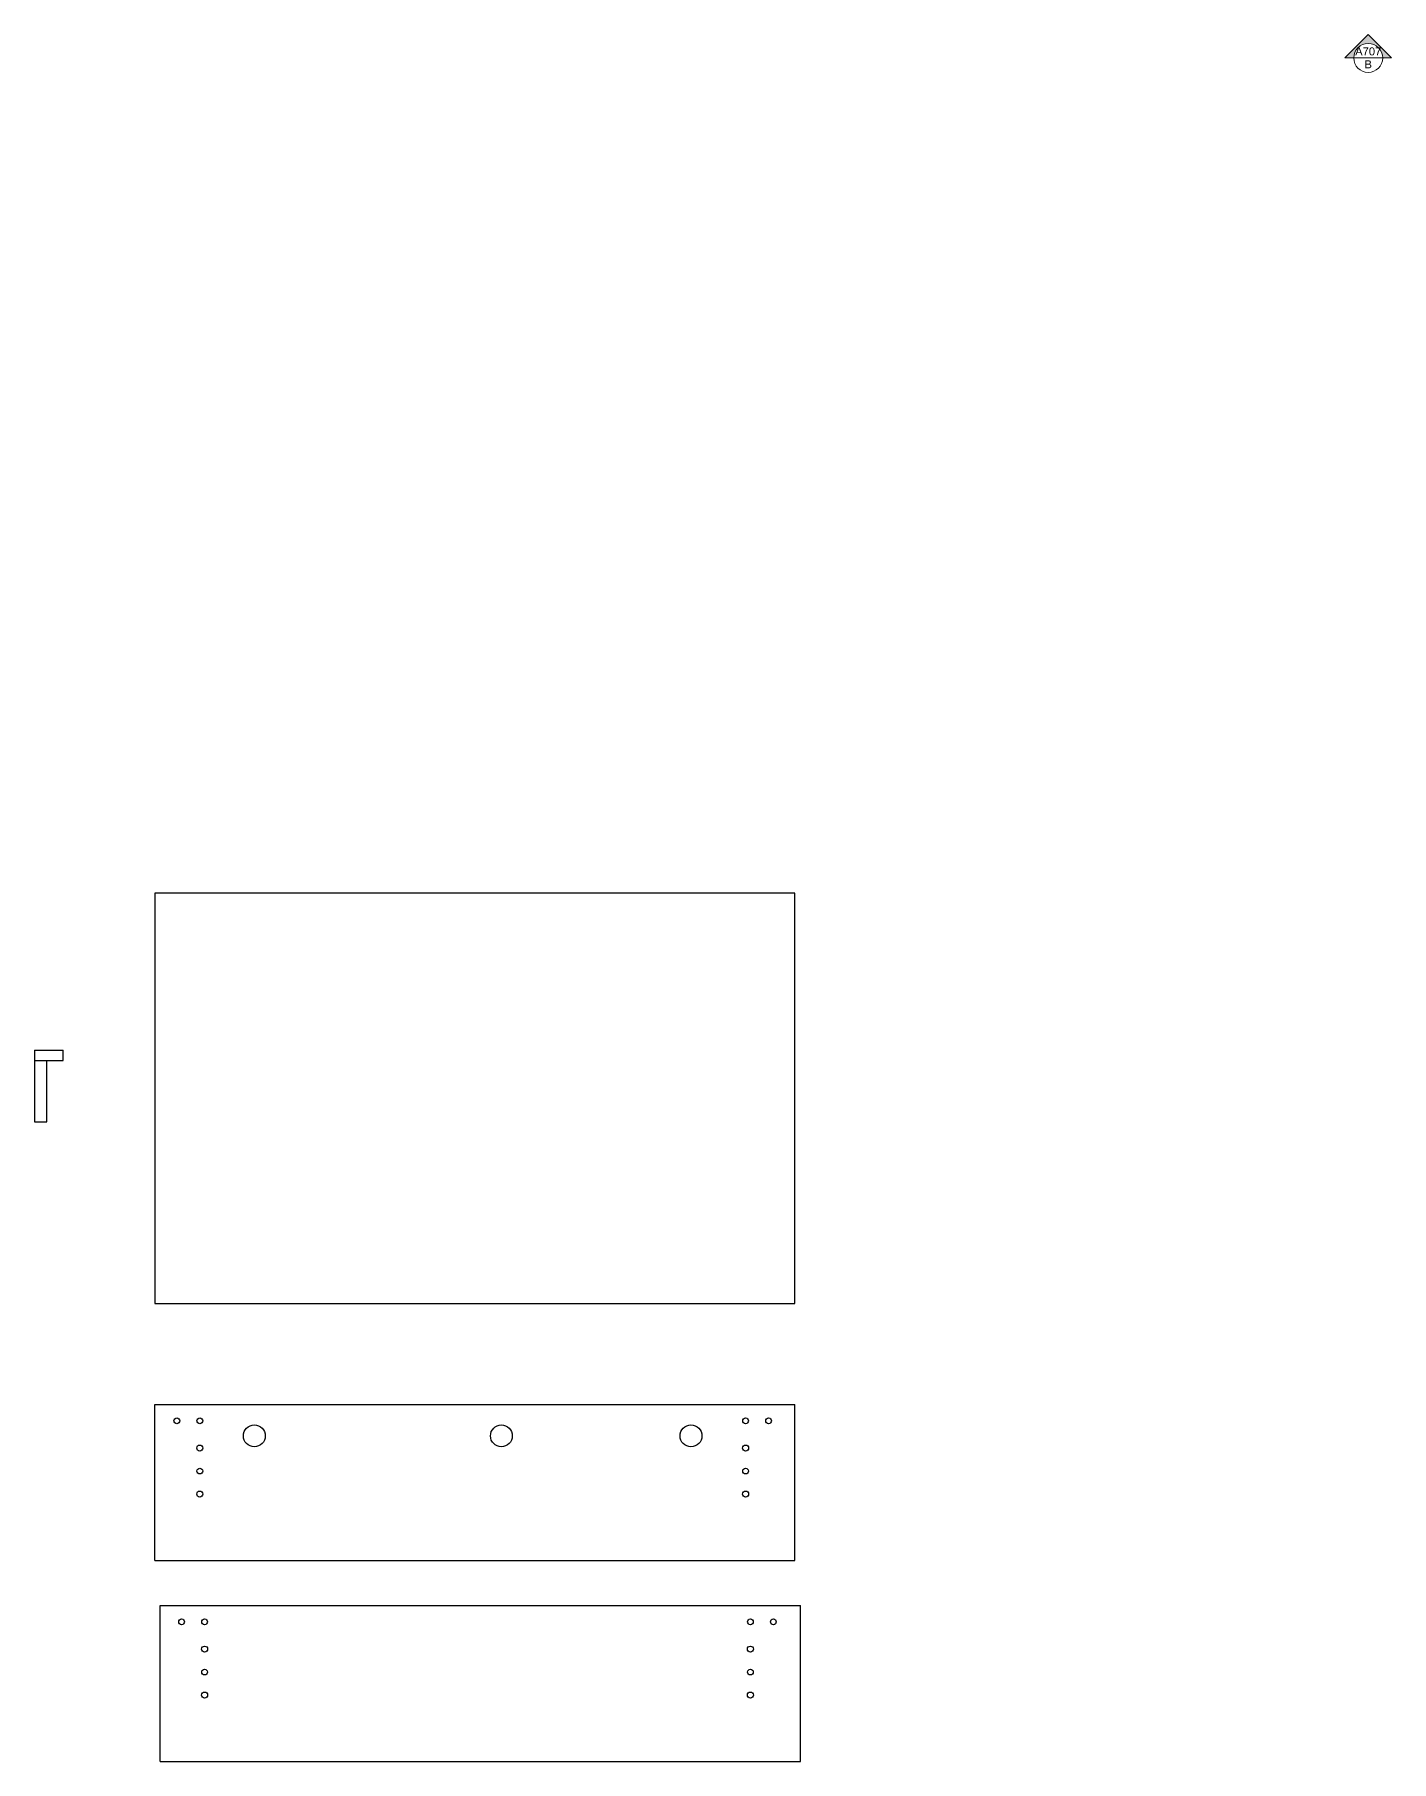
# Model space of a CAD drawing. Header units: millimetres. Extents: x -1233 to 3094, y -223 to 1764.
# Drawn here: x 2127.1 to 2457.7, y 144.2 to 565 of the extents above; entities that cross this region are included whole.
import ezdxf
from ezdxf.enums import TextEntityAlignment as Align

# ---------------------------------------------------------------- set-up
doc = ezdxf.new("R2010")
doc.units = ezdxf.units.MM
doc.layers.get('0').update_dxf_attribs({"color": 8})
doc.layers.add('A-PRSP-1', color=7, linetype='Continuous', lineweight=40)
doc.layers.add('QUOTE', color=5, linetype='Continuous')
doc.layers.add('Vano viti', color=4, linetype='Continuous')
doc.styles.get("Standard").update_dxf_attribs({"font": 'Arial.ttf'})

# ---------------------------------------------------------------- blocks, each defined once
blk = doc.blocks.new('SYMBOL')
at = {"layer": 'A-PRSP-1', "linetype": 'Continuous', "lineweight": 20}
h = blk.add_hatch(color=256, dxfattribs=at)
h.dxf.hatch_style = 1
h.paths.add_polyline_path([(11.206, 4.948), (11.316, 4.948, -1), (11.678, 4.948), (11.788, 4.948), (11.497, 5.241)])
at = {"linetype": 'Continuous', "lineweight": 20}
blk.add_line((11.316, 4.948), (11.678, 4.948), dxfattribs=at)
at = {"layer": 'A-PRSP-1', "linetype": 'Continuous', "lineweight": 20}
for p, q in [((11.206, 4.948), (11.497, 5.241)), ((11.788, 4.948), (11.497, 5.241)), ((11.316, 4.948), (11.206, 4.948)), ((11.678, 4.948), (11.788, 4.948))]:
    blk.add_line(p, q, dxfattribs=at)
blk.add_circle((11.497, 4.948), 0.181, dxfattribs=at)
at = {"linetype": 'Continuous', "lineweight": 20}
for tag, p in [('TAVOLA', (11.497, 5.08)), ('SEZIONE', (11.497, 4.918))]:
    blk.add_attdef(tag, text='', height=0.1, dxfattribs=at).set_placement(p, align=Align.TOP_CENTER)

msp = doc.modelspace()

# ---------------------------------------------------------------- linework, layer by layer
for p, q in [((2312.36, 355.83), (2156.36, 355.83)), ((2156.36, 355.83), (2156.36, 255.83)), ((2312.36, 255.83), (2312.36, 355.83)), ((2127.08, 317.56), (2134.08, 317.56)), ((2127.08, 317.56), (2127.08, 315.06)), ((2134.08, 315.06), (2134.08, 317.56)), ((2127.08, 315.06), (2134.08, 315.06)), ((2127.08, 315.06), (2127.08, 300.06)), ((2130.08, 300.06), (2130.08, 315.06)), ((2127.08, 300.06), (2130.08, 300.06)), ((2156.36, 255.83), (2312.36, 255.83)), ((2156.36, 255.83), (2312.36, 255.83)), ((2156.36, 193.17), (2156.36, 231.17)), ((2156.36, 231.17), (2312.36, 231.17)), ((2312.36, 193.17), (2312.36, 231.17)), ((2156.36, 193.17), (2312.36, 193.17)), ((2157.72, 144.23), (2157.72, 182.23)), ((2157.72, 182.23), (2313.72, 182.23)), ((2313.72, 144.23), (2313.72, 182.23)), ((2157.72, 144.23), (2313.72, 144.23))]:
    msp.add_line(p, q)
at = {"layer": 'Vano viti'}
for centre, radius in [((2161.75, 227.23), 0.7), ((2167.35, 227.23), 0.7), ((2300.35, 227.23), 0.7), ((2305.95, 227.23), 0.7), ((2180.64, 223.55), 2.66), ((2240.84, 223.55), 2.66), ((2287.04, 223.55), 2.66), ((2167.35, 220.58), 0.735), ((2300.35, 220.58), 0.735), ((2167.35, 214.98), 0.7), ((2300.35, 214.98), 0.7), ((2167.35, 209.38), 0.735), ((2300.35, 209.38), 0.735), ((2162.91, 178.25), 0.7), ((2168.51, 178.25), 0.7), ((2301.51, 178.25), 0.7), ((2307.11, 178.25), 0.7), ((2168.51, 171.6), 0.735), ((2301.51, 171.6), 0.735), ((2168.51, 166), 0.7), ((2301.51, 166), 0.7), ((2168.51, 160.4), 0.735), ((2301.51, 160.4), 0.735)]:
    msp.add_circle(centre, radius, dxfattribs=at)

# ---------------------------------------------------------------- block references
at = {"layer": 'QUOTE', "xscale": 19.50110641980523, "yscale": 19.50110641980523, "zscale": 19.50110641980523}
msp.add_blockref('SYMBOL', (2227.86, 462.81), dxfattribs=at).add_auto_attribs({'SEZIONE': 'B', 'TAVOLA': 'A707'})

doc.saveas('drawing.dxf')
